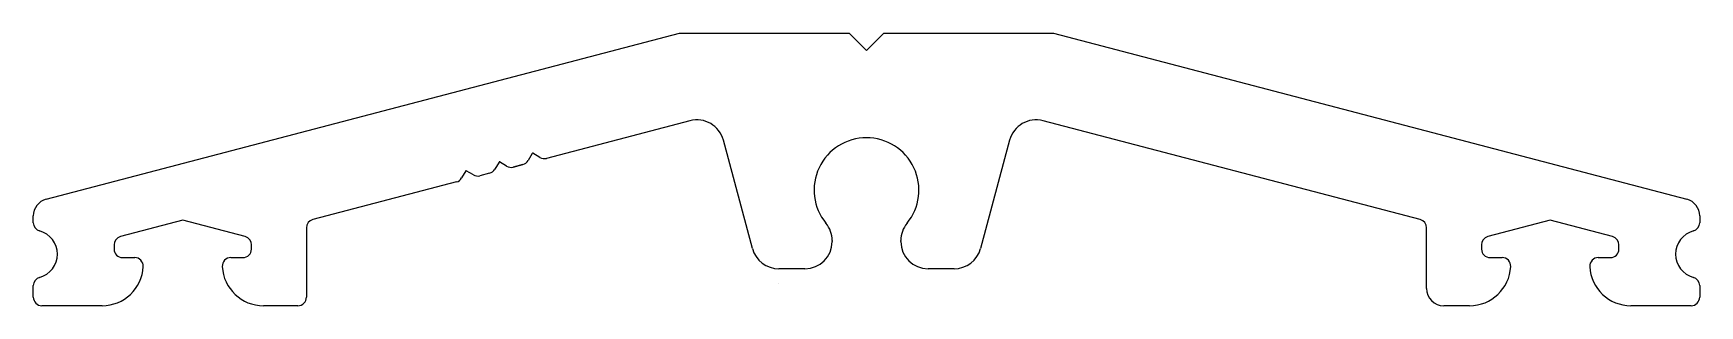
# Model space of a CAD drawing. Header units: inches. Extents: x -24.2 to 24.3, y 0.2 to 8.1.
import ezdxf

# ---------------------------------------------------------------- set-up
doc = ezdxf.new("R2010")
doc.units = ezdxf.units.IN
doc.header["$MEASUREMENT"] = 0
doc.layers.add('1', color=7, linetype='Continuous')

msp = doc.modelspace()

# ---------------------------------------------------------------- linework, layer by layer
at = {"linetype": 'Continuous'}
msp.add_line((-2.542, 0.789), (-2.542, 0.789), dxfattribs=at)
at = {"layer": '1', "color": 4, "linetype": 'Continuous'}
for p, q in [((-23.871, 3.252), (-5.439, 8.084)), ((-5.439, 8.084), (-0.494, 8.084)), ((-0.494, 8.084), (0.006, 7.584)), ((0.006, 7.584), (0.506, 8.084)), ((0.506, 8.084), (5.451, 8.084)), ((5.451, 8.084), (23.883, 3.252)), ((-5.134, 5.538), (-9.312, 4.443)), ((16.119, 2.662), (5.146, 5.538)), ((-3.315, 1.823), (-4.159, 4.971)), ((4.171, 4.971), (3.327, 1.823)), ((-9.721, 4.588), (-9.843, 4.379)), ((-9.501, 4.469), (-9.71, 4.591)), ((-9.312, 4.443), (-9.312, 4.443)), ((-9.312, 4.443), (-9.312, 4.443)), ((-11.656, 4.081), (-11.778, 3.872)), ((-11.436, 3.962), (-11.645, 4.084)), ((-10.963, 4.01), (-11.246, 3.936)), ((-10.688, 4.335), (-10.81, 4.126)), ((-10.468, 4.216), (-10.677, 4.338)), ((-9.996, 4.264), (-10.279, 4.19)), ((-10.279, 4.19), (-9.996, 4.264)), ((-9.996, 4.264), (-10.279, 4.19)), ((-10.279, 4.19), (-9.996, 4.264)), ((-9.996, 4.264), (-10.279, 4.19)), ((-11.93, 3.757), (-16.107, 2.662)), ((-24.244, 2.571), (-24.244, 2.768)), ((-19.894, 2.641), (-21.707, 2.165)), ((-18.081, 2.165), (-19.894, 2.641)), ((19.906, 2.641), (18.093, 2.165)), ((21.719, 2.165), (19.906, 2.641)), ((24.256, 2.768), (24.256, 2.571)), ((-16.294, 2.42), (-16.294, 0.404)), ((-0.994, 2.051), (-0.994, 2.02)), ((1.006, 2.02), (1.006, 2.051)), ((16.306, 0.654), (16.306, 2.42)), ((-21.894, 1.923), (-21.894, 1.804)), ((-21.644, 1.554), (-21.294, 1.554)), ((-18.494, 1.554), (-18.144, 1.554)), ((-17.894, 1.804), (-17.894, 1.923)), ((17.906, 1.923), (17.906, 1.804)), ((18.156, 1.554), (18.506, 1.554)), ((21.306, 1.554), (21.656, 1.554)), ((21.906, 1.804), (21.906, 1.923)), ((-1.784, 1.23), (-2.542, 1.23)), ((-2.542, 1.23), (-2.542, 1.23)), ((2.554, 1.23), (1.796, 1.23)), ((-24.244, 0.404), (-24.244, 0.738)), ((24.256, 0.738), (24.256, 0.404)), ((-22.243, 0.154), (-23.994, 0.154)), ((-16.544, 0.154), (-17.545, 0.154)), ((17.557, 0.154), (16.806, 0.154)), ((24.006, 0.154), (22.255, 0.154))]:
    msp.add_line(p, q, dxfattribs=at)
for centre, radius, start, end in [((-4.931, 4.764), 0.8, 15, 104.6903), ((4.943, 4.764), 0.8, 75.3097, 165), ((0.006, 3.519), 1.525, 90, 219.3562), ((0.006, 3.519), 1.525, 320.6438, 90), ((-10.059, 4.506), 0.25, 284.6903, 329.6903), ((-9.714, 4.584), 0.008, 59.6903, 149.6903), ((-9.375, 4.685), 0.25, 239.6903, 284.6903), ((-11.649, 4.077), 0.008, 59.6903, 149.6903), ((-11.31, 4.178), 0.25, 239.6903, 284.6903), ((-11.026, 4.252), 0.25, 284.6903, 329.6903), ((-10.681, 4.331), 0.008, 59.6903, 149.6903), ((-10.342, 4.431), 0.25, 239.6903, 284.6903), ((-11.993, 3.998), 0.25, 284.6903, 329.6903), ((-23.744, 2.768), 0.5, 104.6903, 180), ((23.756, 2.768), 0.5, 0, 75.3097), ((-23.994, 2.571), 0.25, 180, 254.7425), ((-16.044, 2.42), 0.25, 104.6903, 180), ((-1.784, 2.051), 0.79, 360, 39.3562), ((1.796, 2.051), 0.79, 140.6438, 180), ((16.056, 2.42), 0.25, 0, 75.3097), ((24.006, 2.571), 0.25, 285.2575, 0), ((-24.244, 1.654), 0.7, 285.2575, 74.7425), ((-21.644, 1.923), 0.25, 104.6903, 180), ((-18.144, 1.923), 0.25, 0, 75.3097), ((-1.784, 2.02), 0.79, 270, 0), ((1.796, 2.02), 0.79, 180, 270), ((18.156, 1.923), 0.25, 104.6903, 180), ((21.656, 1.923), 0.25, 0, 75.3097), ((24.256, 1.654), 0.7, 105.2575, 254.7425), ((-21.644, 1.804), 0.25, 180, 270), ((-21.294, 1.304), 0.25, 356.983, 90), ((-18.494, 1.304), 0.25, 90, 183.017), ((-18.144, 1.804), 0.25, 270, 360), ((-2.542, 2.03), 0.8, 195, 270), ((2.554, 2.03), 0.8, 270, 345), ((18.156, 1.804), 0.25, 180, 270), ((18.506, 1.304), 0.25, 356.983, 90), ((21.306, 1.304), 0.25, 90, 183.017), ((21.656, 1.804), 0.25, 270, 0), ((-23.994, 0.738), 0.25, 105.2575, 180), ((-22.243, 1.354), 1.2, 270, 356.983), ((-17.545, 1.354), 1.2, 183.017, 270), ((17.557, 1.354), 1.2, 270, 356.983), ((22.255, 1.354), 1.2, 183.017, 270), ((24.006, 0.738), 0.25, 0, 74.7425), ((16.806, 0.654), 0.5, 180, 270), ((-23.994, 0.404), 0.25, 180, 270), ((-16.544, 0.404), 0.25, 270, 0), ((24.006, 0.404), 0.25, 270, 360)]:
    msp.add_arc(centre, radius, start, end, dxfattribs=at)

doc.saveas('drawing.dxf')
